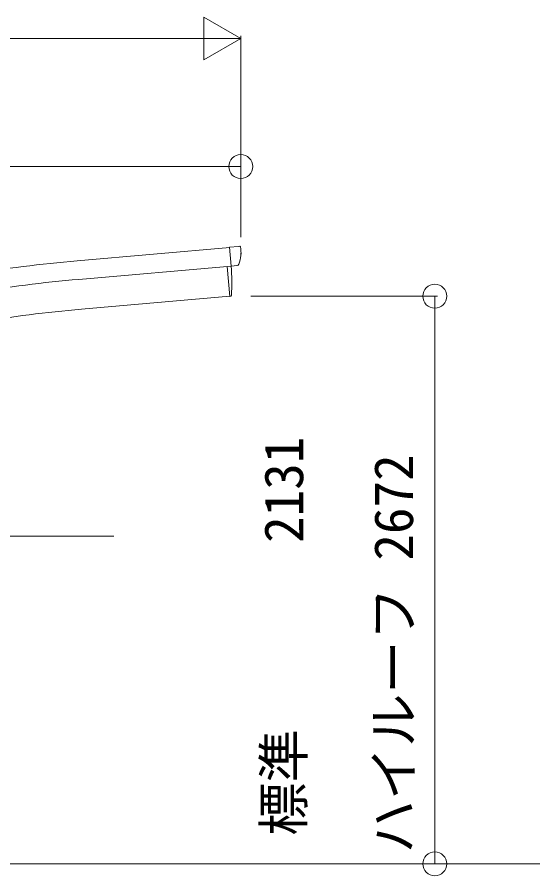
# Model space of a CAD drawing. Units: millimetres, scale not verified. Extents: x -29696 to 25304, y -20999 to 19001.
# Drawn here: x -21234 to -19272, y -2839 to 386 of the extents above; entities that cross this region are included whole.
import ezdxf
from ezdxf.enums import TextEntityAlignment as Align

# ---------------------------------------------------------------- set-up
doc = ezdxf.new("R2010")
doc.units = ezdxf.units.MM
doc.header["$LTSCALE"] = 100
for name, color, linetype, lineweight in [('0-2_YKK_N1', 2, 'Continuous', 9), ('0-3_YKK_Z1', 7, 'Continuous', 9), ('0-4_YKK_A1', 4, 'Continuous', 9)]:
    doc.layers.add(name, color=color, linetype=linetype, lineweight=lineweight)
doc.styles.add('ＭＳ ゴシック', font='')
doc.styles.get('ＭＳ ゴシック').set_extended_font_data('MS Gothic')

msp = doc.modelspace()

# ---------------------------------------------------------------- linework, layer by layer
at = {"layer": '0-2_YKK_N1'}
for p, q in [((-20533.2, 385.7), (-20533.2, 225.7)), ((-20394.7, 305.7), (-20533.2, 385.7)), ((-20394.7, 305.7), (-24616.1, 305.7)), ((-20533.2, 225.7), (-20394.7, 305.7)), ((-20394.7, -440.5), (-20394.7, 315.7)), ((-20394.7, -175.3), (-22496.9, -175.3)), ((-20394.7, -440.5), (-20394.7, -165.3)), ((-20356.9, -662.2), (-19656.2, -662.2)), ((-19666.2, -2793.6), (-19666.2, -662.2)), ((-22496.9, -1562.8), (-20871.4, -1562.8)), ((-22180.4, -2793.6), (-19656.2, -2793.6))]:
    msp.add_line(p, q, dxfattribs=at)
for centre in [(-20394.7, -175.3), (-19666.2, -662.2), (-19666.2, -2793.6)]:
    msp.add_circle(centre, 45, dxfattribs=at)
at = {"layer": '0-3_YKK_Z1'}
msp.add_line((-22361.9, -2793.6), (-19271.7, -2793.6), dxfattribs=at)
at = {"layer": '0-4_YKK_A1'}
for p, q in [((-20436.2, -478.9), (-21009, -529.1)), ((-20403.4, -475.1), (-20398.2, -474.8)), ((-20403.4, -475.1), (-20403.4, -475.8)), ((-20394.7, -499.1), (-20394.7, -504.7)), ((-20408.7, -547), (-20430.1, -548.9)), ((-20430.1, -548.7), (-21002.9, -598.8)), ((-20435.2, -662.2), (-20993.1, -711.1))]:
    msp.add_line(p, q, dxfattribs=at)
for points in [[(-20430.1, -548.9), (-20436.3, -477.9), (-20403.4, -475.8)], [(-20445.1, -550), (-20435.2, -662.7), (-20432.6, -662.4)]]:
    msp.add_lwpolyline(points, dxfattribs=at)
for centre, radius, start, end in [((-20507.7, -499.9), 114, 338.5448, 11.9454), ((-20398.1, -476.8), 2, 11.9454, 93.5658), ((-20529.3, -6012.7), 5504.6, 95, 103.5), ((-20409.5, -538.5), 8.5, 275, 338.5448), ((-21128.1, -607.9), 700, 355.7604, 4.8525), ((-20529.3, -6012.7), 5434.6, 95, 103.5), ((-20433, -659.5), 3, 277, 355.7604), ((-20529.3, -6012.7), 5321.9, 95, 103.5)]:
    msp.add_arc(centre, radius, start, end, dxfattribs=at)

# ---------------------------------------------------------------- texts
at = {"layer": '0-2_YKK_N1', "color": 4, "style": 'ＭＳ ゴシック'}
for s, p in [('標準\u3000\u3000\u3000 2131', (-20116.2, -2687.9)), ('ハイルーフ 2672', (-19703.7, -2754.6))]:
    msp.add_text(s, height=146.6, rotation=90, dxfattribs=at).set_placement(p, align=Align.BOTTOM_LEFT)

doc.saveas('drawing.dxf')
